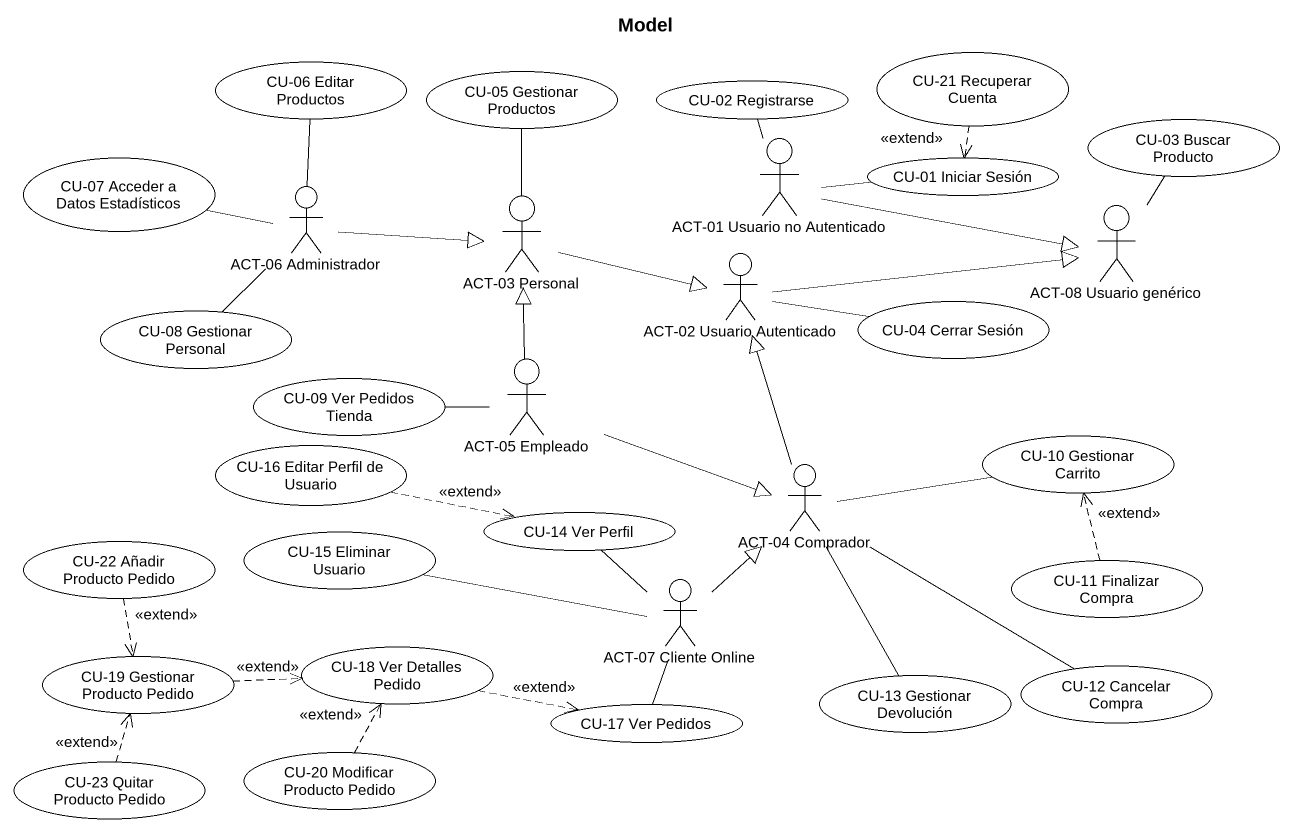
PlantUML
@startuml
title Model
usecase "CU-21 Recuperar Cuenta" as CU_21_Recuperar_Cuenta
usecase "CU-06 Editar Productos" as CU_06_Editar_Productos
usecase "CU-05 Gestionar Productos" as CU_05_Gestionar_Productos
usecase "CU-02 Registrarse" as CU_02_Registrarse
usecase "CU-07 Acceder a Datos Estadísticos" as CU_07_Acceder_a_Datos
actor "ACT-01 Usuario no Autenticado" as ACT_01_Usuario_no
usecase "CU-01 Iniciar Sesión" as CU_01_Iniciar_Sesión
usecase "CU-03 Buscar Producto" as CU_03_Buscar_Producto
actor "ACT-06 Administrador" as ACT_06_Administrador
actor "ACT-03 Personal" as ACT_03_Personal
actor "ACT-08 Usuario genérico" as ACT_08_Usuario_genérico
actor "ACT-02 Usuario Autenticado" as ACT_02_Usuario_Autenticado
usecase "CU-08 Gestionar Personal" as CU_08_Gestionar_Personal
actor "ACT-05 Empleado" as ACT_05_Empleado
usecase "CU-04 Cerrar Sesión" as CU_04_Cerrar_Sesión
usecase "CU-09 Ver Pedidos Tienda" as CU_09_Ver_Pedidos_Tienda
usecase "CU-16 Editar Perfil de Usuario" as CU_16_Editar_Perfil_de
actor "ACT-04 Comprador" as ACT_04_Comprador
usecase "CU-10 Gestionar Carrito" as CU_10_Gestionar_Carrito
usecase "CU-22 Añadir Producto Pedido" as CU_22_Añadir_Producto_Pedido
usecase "CU-15 Eliminar Usuario" as CU_15_Eliminar_Usuario
usecase "CU-14 Ver Perfil" as CU_14_Ver_Perfil
actor "ACT-07 Cliente Online" as ACT_07_Cliente_Online
usecase "CU-11 Finalizar Compra" as CU_11_Finalizar_Compra
usecase "CU-19 Gestionar Producto Pedido" as CU_19_Gestionar_Producto
usecase "CU-18 Ver Detalles Pedido" as CU_18_Ver_Detalles_Pedido
usecase "CU-12 Cancelar Compra" as CU_12_Cancelar_Compra
usecase "CU-17 Ver Pedidos" as CU_17_Ver_Pedidos
usecase "CU-13 Gestionar Devolución" as CU_13_Gestionar_Devolución
usecase "CU-23 Quitar Producto Pedido" as CU_23_Quitar_Producto_Pedido
usecase "CU-20 Modificar Producto Pedido" as CU_20_Modificar_Producto
CU_21_Recuperar_Cuenta ..> CU_01_Iniciar_Sesión : <<extend>>
CU_06_Editar_Productos -- ACT_06_Administrador
CU_07_Acceder_a_Datos -right- ACT_06_Administrador
ACT_01_Usuario_no -up- CU_02_Registrarse
ACT_01_Usuario_no -right-|> ACT_08_Usuario_genérico
CU_01_Iniciar_Sesión -left- ACT_01_Usuario_no
CU_03_Buscar_Producto -- ACT_08_Usuario_genérico
ACT_06_Administrador -right-|> ACT_03_Personal
ACT_03_Personal -up- CU_05_Gestionar_Productos
ACT_03_Personal -right-|> ACT_02_Usuario_Autenticado
ACT_02_Usuario_Autenticado -right-|> ACT_08_Usuario_genérico
ACT_02_Usuario_Autenticado -right- CU_04_Cerrar_Sesión
CU_08_Gestionar_Personal -up- ACT_06_Administrador
ACT_05_Empleado -up-|> ACT_03_Personal
ACT_05_Empleado -right-|> ACT_04_Comprador
CU_09_Ver_Pedidos_Tienda -right- ACT_05_Empleado
CU_16_Editar_Perfil_de .right.> CU_14_Ver_Perfil : <<extend>>
ACT_04_Comprador -up-|> ACT_02_Usuario_Autenticado
ACT_04_Comprador -right- CU_10_Gestionar_Carrito
ACT_04_Comprador -- CU_12_Cancelar_Compra
CU_22_Añadir_Producto_Pedido ..> CU_19_Gestionar_Producto : <<extend>>
CU_15_Eliminar_Usuario -right- ACT_07_Cliente_Online
CU_14_Ver_Perfil -- ACT_07_Cliente_Online
ACT_07_Cliente_Online -up-|> ACT_04_Comprador
ACT_07_Cliente_Online -- CU_17_Ver_Pedidos
CU_11_Finalizar_Compra .up.> CU_10_Gestionar_Carrito : <<extend>>
CU_19_Gestionar_Producto .right.> CU_18_Ver_Detalles_Pedido : <<extend>>
CU_18_Ver_Detalles_Pedido .right.> CU_17_Ver_Pedidos : <<extend>>
CU_13_Gestionar_Devolución -up- ACT_04_Comprador
CU_23_Quitar_Producto_Pedido .up.> CU_19_Gestionar_Producto : <<extend>>
CU_20_Modificar_Producto .up.> CU_18_Ver_Detalles_Pedido : <<extend>>
@enduml
